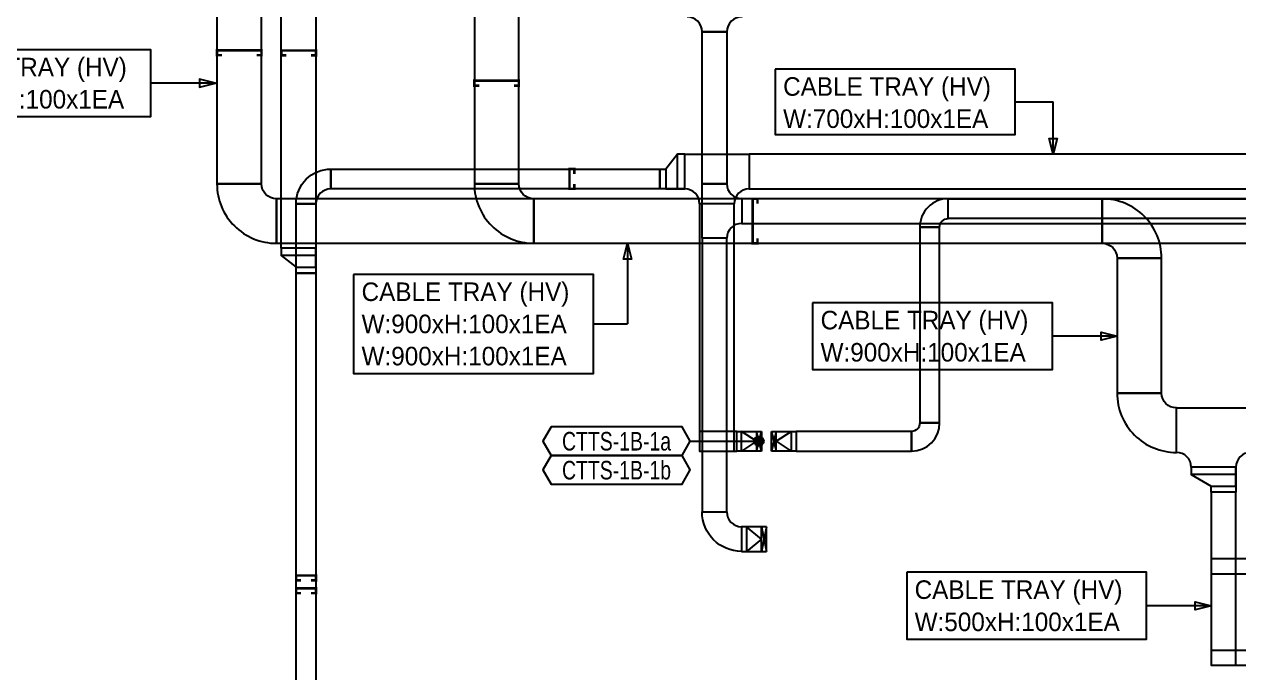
# Model space of a CAD drawing. Header units: millimetres. Extents: x 14100 to 374841, y -351975 to 881100.
# Drawn here: x 95361 to 119896, y -239570 to -226470 of the extents above; entities that cross this region are included whole.
import ezdxf
from ezdxf.enums import TextEntityAlignment as Align

# ---------------------------------------------------------------- set-up
doc = ezdxf.new("R2010")
doc.units = ezdxf.units.MM
doc.header["$LTSCALE"] = 150
for name, color, linetype in [('-----26 Electrical Cable Tray_HV_B', 2, 'Continuous'), ('-----26 Electrical Cable Tray_HV_IT', 4, 'Continuous'), ('-----26 Electrical Cable Tray_HV_N', 30, 'Continuous'), ('-----26 Electrical Cable Tray_HV_UT A', 1, 'Continuous'), ('-----26 Electrical Cable Tray_HV_UT B', 71, 'Continuous'), ('-----26 Electrical Cable Tray_HV_발전기 A', 6, 'Continuous'), ('-----26 Electrical Cable Tray_HV_발전기 B', 103, 'Continuous'), ('-----29 주기', 1, 'Continuous'), ('-----30 Text', 2, 'Continuous'), ('-----99 Cable Schedule', 2, 'Continuous')]:
    doc.layers.add(name, color=color, linetype=linetype)
doc.styles.add('ELEC', font='')
doc.styles.get('ELEC').set_extended_font_data('Dotum')

# ---------------------------------------------------------------- blocks, each defined once
blk = doc.blocks.new('A$527511562058')
at = {"color": 0}
for p, q in [((0, 400), (400, 400)), ((0, 0), (0, 400)), ((400, 400), (500, 400)), ((500, 400), (500, 0)), ((400, 0), (0, 0)), ((500, 0), (400, 0))]:
    blk.add_line(p, q, dxfattribs=at)
at = {"color": 8}
for p, q in [((100, 400), (0, 0)), ((0, 400), (100, 0)), ((100, 200), (400, 400)), ((100, 0), (100, 400)), ((400, 400), (400, 0)), ((100, 200), (400, 0))]:
    blk.add_line(p, q, dxfattribs=at)
blk = doc.blocks.new('A$C9a0ab699')
h = blk.add_hatch(color=0)
edge = h.paths.add_edge_path()
edge.add_arc((64.00719340983778, 64.00719340983778), 64.0071934098378, 720.0000000000341, 1080.000000000034, ccw=False)
at = {"color": 0}
blk.add_circle((64.00719340983778, 64.00719340983778), 64.0071934098378, dxfattribs=at)
blk = doc.blocks.new('A$595823492043')
at = {"color": 0}
for p, q in [((0, 0), (0, 500)), ((0, 500), (100, 500)), ((100, 500), (500, 500)), ((500, 500), (500, 0)), ((100, 0), (0, 0)), ((500, 0), (100, 0))]:
    blk.add_line(p, q, dxfattribs=at)
at = {"color": 8}
for p, q in [((400, 250), (100, 500)), ((100, 0), (100, 500)), ((400, 500), (400, 0)), ((400, 0), (500, 500)), ((500, 0), (400, 500)), ((400, 250), (100, 0))]:
    blk.add_line(p, q, dxfattribs=at)

msp = doc.modelspace()

# ---------------------------------------------------------------- linework, layer by layer
at = {"layer": '-----26 Electrical Cable Tray_HV_B'}
for points, elevation in [([(114025.0005262145, -230394.9824098703), (114025.0005262145, -229994.9824098703, 0.4142135623730951), (113453.5719547858, -230566.4109812988), (113853.5719547858, -230566.4109812988, -0.4142135623730951)], 1.84657007415909e-10), ([(113282.1433833572, -234694.9836947661), (113282.1433833572, -235094.9836947661, 0.4142135623730951), (113853.5719547858, -234523.5551233376), (113453.5719547858, -234523.5551233376, -0.4142135623730951)], -6.865381049676239e-10)]:
    msp.add_lwpolyline(points, format="xyb", close=True, dxfattribs=dict(at, elevation=elevation))
for points, elevation in [([(133454.545675885, -230394.9824098703), (114025.0005262145, -230394.9824098703), (114025.0005262145, -229994.9824098703), (133454.545675885, -229994.9824098703)], 4.588145881243989e-10), ([(113453.5719547858, -230566.4109812988), (113453.5719547858, -234523.5551233376), (113853.5719547858, -234523.5551233376), (113853.5719547858, -230566.4109812988)], -1.808864335287442e-10), ([(113282.1433833572, -234694.9836947661), (110953.5719547867, -234694.9836947661), (110953.5719547867, -235094.9836947661), (113282.1433833572, -235094.9836947661)], -6.865381049676239e-10)]:
    msp.add_lwpolyline(points, close=True, dxfattribs=dict(at, elevation=elevation))
at = {"layer": '-----26 Electrical Cable Tray_HV_IT'}
for points, elevation in [([(108754.4601023753, -226319.9836947923), (108754.4601023753, -225819.9836947923), (108754.4601023753, -225819.9836947923), (109854.4601023753, -225819.9836947923), (109854.4601023753, -226319.9836947923, 0.414213562373095), (109554.4601023753, -226619.9836947923), (109054.4601023753, -226619.9836947923), (109054.4601023753, -226619.9836947923, 0.414213562373095)], -6.865381049675598e-10), ([(109554.1788066997, -230792.1251386126), (109054.1788066997, -230792.1251386126), (109054.1788066997, -230792.1251386126), (109054.1788066997, -229692.1251386126), (109554.1788066997, -229692.1251386126, 0.414213562373095), (109854.1788066997, -229992.1251386126), (109854.1788066997, -230492.1251386126), (109854.1788066997, -230492.1251386126, 0.414213562373095)], -6.865381049675598e-10), ([(109853.5719547837, -236619.7951753266), (109853.5719547837, -237119.7951753266, -0.4142135623730951), (109053.5719547837, -236319.7951753266), (109553.5719547837, -236319.7951753266), (109553.5719547837, -236319.7951753266), (109553.5719547837, -236319.7951753266), (109553.5719547837, -236319.7951753266, 0.414213562373095)], -3.617728670574372e-10)]:
    msp.add_lwpolyline(points, format="xyb", close=True, dxfattribs=dict(at, elevation=elevation))
for points, elevation in [([(109554.4601023753, -226619.9836947923), (109554.1788066997, -229692.1251386126), (109054.1788066997, -229692.1251386126), (109054.4601023753, -226619.9836947923)], -6.865381049675598e-10), ([(109854.1788066997, -230492.1251386126), (124657.8900516064, -230495.3960040178), (124657.8900516064, -229995.3960040178), (109854.1788066997, -229992.1251386126)], -3.734117563228892e-09), ([(109553.5719547837, -236319.7951753266), (109554.1788066997, -230792.1251386126), (109054.1788066997, -230792.1251386126), (109053.5719547837, -236319.7951753266)], -6.865381049675598e-10)]:
    msp.add_lwpolyline(points, close=True, dxfattribs=dict(at, elevation=elevation))
at = {"layer": '-----26 Electrical Cable Tray_HV_N', "color": 1}
for p, q in [((115378.0737955435, -228037.6236456164), (116146.5933281975, -228037.6236456164)), ((106861.50776372, -232523.150649494), (107546.4887932947, -232523.150649494))]:
    msp.add_line(p, q, dxfattribs=at)
for points, elevation in [([(93074.88414428078, -226984.3933868109), (93074.88414428078, -228334.3933868109), (97920.90354642013, -228334.3933868109), (97920.90354642013, -226984.3933868109)], 5.928639383386112e-10), ([(110532.0543934041, -227376.7077654196), (110532.0543934041, -228698.5395258132), (115378.0737955435, -228698.5395258132), (115378.0737955435, -227376.7077654196)], -3.734117563228892e-09), ([(102015.4883615806, -231523.150649494), (102015.4883615806, -233523.150649494), (106861.50776372, -233523.150649494), (106861.50776372, -231523.150649494)], 5.928639383386112e-10), ([(111288.4524011707, -232096.0209036932), (111288.4524011707, -233446.0209036932), (116134.4718033101, -233446.0209036932), (116134.4718033101, -232096.0209036932)], 5.928639383386112e-10), ([(113188.4524011707, -237541.8740448548), (113188.4524011707, -238891.8740448548), (118034.4718033101, -238891.8740448548), (118034.4718033101, -237541.8740448548)], 6.950889454410518e-09)]:
    msp.add_lwpolyline(points, close=True, dxfattribs=dict(at, elevation=elevation))
for points, elevation in [([(99224.07178603529, -227659.3930278941), (98904.07178603529, -227579.3930278941), (98904.07178603529, -227739.3930278941), (99224.07178603529, -227659.3930278941), (97920.90354642013, -227659.3933868109)], 5.928639383386112e-10), ([(116146.5931418426, -229094.9824098703), (116066.5931418426, -228774.9824098703), (116226.5931418426, -228774.9824098703), (116146.5931418426, -229094.9824098703), (116146.5933281975, -228037.6236456164)], 2.344281878832981e-09), ([(107546.4891522116, -230894.9824098789), (107626.4891522116, -231214.9824098789), (107466.4891522116, -231214.9824098789), (107546.4891522116, -230894.9824098789), (107546.4887932947, -232523.150649494)], 5.928639383386112e-10), ([(117437.6400429252, -232771.02126261), (117117.6400429252, -232851.02126261), (117117.6400429252, -232691.02126261), (117437.6400429252, -232771.02126261), (116134.4718033101, -232771.0209036932)], 5.928639383386112e-10), ([(119337.6400429252, -238216.8744037716), (119017.6400429252, -238296.8744037716), (119017.6400429252, -238136.8744037716), (119337.6400429252, -238216.8744037716), (118034.4718033101, -238216.8740448548)], 6.950889454410518e-09)]:
    msp.add_lwpolyline(points, dxfattribs=dict(at, elevation=elevation))
at = {"layer": '-----26 Electrical Cable Tray_HV_UT A'}
for points, elevation in [([(104453.5713122934, -214294.9824099136), (104453.5713122934, -229694.9824098703), (105353.5713122934, -229694.9824098703), (105353.5713122934, -214294.9824099136)], 9.176291762487338e-10), ([(117137.6400429252, -229994.9824098703), (105653.5713122934, -229994.9824098703), (105653.5713122934, -230894.9824098703), (117137.6400429252, -230894.9824098703)], 4.588145881243989e-10), ([(117437.6400429252, -231194.9824098703), (117437.6400429252, -233919.9836946859), (118337.6400429252, -233919.9836946859), (118337.6400429252, -231194.9824098703)], 5.928639383386112e-10), ([(119337.6400429252, -235919.9836946859), (119337.6400429252, -239419.9836947127), (119837.6400429252, -239419.9836947127), (119837.6400429252, -235919.9836946859)], 6.950889454410518e-09), ([(121353.571954787, -237269.9836947127), (119337.6400429252, -237269.9836947127), (119337.6400429252, -237569.9836947127), (121353.571954787, -237569.9836947127)], -3.247652379101245e-10), ([(121353.571954787, -239119.9836947127), (119337.6400429252, -239119.9836947127), (119337.6400429252, -239419.9836947127), (121353.571954787, -239419.9836947127)], -3.247652379101245e-10)]:
    msp.add_lwpolyline(points, close=True, dxfattribs=dict(at, elevation=elevation))
at = {"layer": '-----26 Electrical Cable Tray_HV_UT A', "ltscale": 7.5, "const_width": 50, "elevation": 9.176291762487338e-10}
msp.add_lwpolyline([(104553.5713122934, -227709.6713292376), (104453.5713122934, -227709.6713292376), (104453.5713122934, -227609.6713292376), (105353.5713122937, -227609.6713292376), (105353.5713122937, -227709.6713292376), (105253.5713122937, -227709.6713292376)], dxfattribs=at)
at = {"layer": '-----26 Electrical Cable Tray_HV_UT A'}
for points, elevation in [([(105653.5713122934, -229994.9824098703), (105653.5713122934, -229994.9824098703, -0.414213562373095), (105353.5713122934, -229694.9824098703), (105353.5713122934, -229694.9824098703), (104453.5713122934, -229694.9824098703, 0.4142135623731661), (105653.5713122934, -230894.9824098703)], 9.176291762487338e-10), ([(117137.6400429252, -230894.9824098703), (117137.6400429252, -230894.9824098703, -0.414213562373095), (117437.6400429252, -231194.9824098703), (117437.6400429252, -231194.9824098703), (118337.6400429252, -231194.9824098703, 0.4142135623731661), (117137.6400429252, -229994.9824098703)], 4.588145881243989e-10), ([(118637.6400429252, -234219.9836946859), (118637.6400429252, -234219.9836946859, -0.414213562373095), (118337.6400429252, -233919.9836946859), (118337.6400429252, -233919.9836946859), (117437.6400429252, -233919.9836946859, 0.4142135623731661), (118637.6400429252, -235119.9836946859)], 6.950889454410518e-09), ([(118637.6400429252, -235119.9836946859), (118637.6400429252, -234219.9836946859), (118637.6400429252, -234219.9836946859), (120137.6400429252, -234219.9836946859), (120137.6400429252, -235119.9836946859, 0.414213562373095), (119837.6400429252, -235419.9836946859), (118937.6400429252, -235419.9836946859), (118937.6400429252, -235419.9836946859, 0.414213562373095)], 6.950889454410518e-09)]:
    msp.add_lwpolyline(points, format="xyb", close=True, dxfattribs=dict(at, elevation=elevation))
at = {"layer": '-----26 Electrical Cable Tray_HV_UT A', "elevation": 6.950889454410518e-09}
msp.add_lwpolyline([(119837.6400429252, -235419.9836946859), (119837.6400429252, -235919.9836946859), (119337.6400429252, -235919.9836946859), (119337.6400429252, -235800.5848016597), (119837.6400429252, -235800.5848016597), (119837.6400429252, -235567.6273400646), (118937.6400429252, -235567.6273400646), (119337.6400429252, -235800.5848016597), (119837.6400429252, -235800.5848016597), (119837.6400429252, -235419.9836946859), (118937.6400429252, -235419.9836946859), (118937.6400429252, -235567.6273400646)], dxfattribs=at)
at = {"layer": '-----26 Electrical Cable Tray_HV_UT B', "elevation": 4.900028855102824e-09}
for points in [[(99253.5713123052, -221394.9804824836), (99253.5713123052, -229694.9824098789), (100153.5713123052, -229694.9824098789), (100153.5713123052, -221394.9804824836)], [(139353.6471321687, -229994.9824098789), (100453.5713123052, -229994.9824098789), (100453.5713123052, -230894.9824098789), (139353.6471321687, -230894.9824098789)]]:
    msp.add_lwpolyline(points, close=True, dxfattribs=at)
at = {"layer": '-----26 Electrical Cable Tray_HV_UT B', "ltscale": 7.5, "const_width": 50}
for points, elevation in [([(100053.5713123053, -227094.983373594), (100153.5713123053, -227094.983373594), (100153.5713123053, -226994.983373594), (99253.5713123052, -226994.983373594), (99253.5713123052, -227094.983373594), (99353.5713123052, -227094.983373594)], 4.900028855102824e-09), ([(110175.0121228678, -230794.9824098794), (110175.0121228678, -230894.9824098794), (110075.0121228678, -230894.9824098794), (110075.0121228678, -229994.9824098791), (110175.0121228678, -229994.9824098791), (110175.0121228678, -230094.9824098791)], 7.880221039652005e-10)]:
    msp.add_lwpolyline(points, dxfattribs=dict(at, elevation=elevation))
at = {"layer": '-----26 Electrical Cable Tray_HV_UT B', "elevation": 4.900028855102824e-09}
msp.add_lwpolyline([(100453.5713123052, -229994.9824098789), (100453.5713123052, -229994.9824098789, -0.414213562373095), (100153.5713123052, -229694.9824098789), (100153.5713123052, -229694.9824098789), (99253.5713123052, -229694.9824098789, 0.4142135623731661), (100453.5713123052, -230894.9824098789)], format="xyb", close=True, dxfattribs=at)
at = {"layer": '-----26 Electrical Cable Tray_HV_발전기 A', "elevation": 4.900028855102824e-09}
for points in [[(100553.5713123051, -222294.9804824848), (101253.5713123051, -222294.9804824848), (101253.5713123052, -230994.9824098789), (100553.5713123052, -230994.9824098789)], [(100853.5713123051, -249194.9830523602), (100853.5713123052, -231494.9824098789), (101253.5713123052, -231494.9824098789), (101253.5713123051, -249194.9830523602)]]:
    msp.add_lwpolyline(points, close=True, dxfattribs=at)
at = {"layer": '-----26 Electrical Cable Tray_HV_발전기 A', "ltscale": 7.5, "const_width": 50}
for points, elevation in [([(101153.5713123051, -227098.5241518632), (101253.5713123051, -227098.5241518632), (101253.5713123051, -226998.5241518632), (100553.5713123051, -226998.5241518632), (100553.5713123051, -227098.5241518632), (100653.5713123051, -227098.5241518632)], 5.928639383386112e-10), ([(100953.5713123052, -237704.660100639), (100853.5713123052, -237704.660100639), (100853.5713123052, -237604.660100639), (101253.5713123052, -237604.660100639), (101253.5713123052, -237704.660100639), (101153.5713123052, -237704.660100639)], 4.900028855102824e-09)]:
    msp.add_lwpolyline(points, dxfattribs=dict(at, elevation=elevation))
at = {"layer": '-----26 Electrical Cable Tray_HV_발전기 A', "elevation": 4.900028855102824e-09}
msp.add_lwpolyline([(101253.5713123052, -230994.9824098789), (101253.5713123052, -231494.9824098789), (100853.5713123052, -231494.9824098789), (100853.5713123052, -231375.5835168527), (101253.5713123052, -231375.5835168527), (101253.5713123052, -231142.6260552576), (100553.5713123052, -231142.6260552576), (100853.5713123052, -231375.5835168527), (101253.5713123052, -231375.5835168527), (101253.5713123052, -230994.9824098789), (100553.5713123052, -230994.9824098789), (100553.5713123052, -231142.6260552576)], dxfattribs=at)
at = {"layer": '-----26 Electrical Cable Tray_HV_발전기 B', "elevation": 2.344281878832982e-09}
msp.add_lwpolyline([(108703.5716335419, -229794.9824098703), (108203.5716335419, -229794.9824098703), (108203.5716335419, -229394.9824098703), (108322.9705265681, -229394.9824098703), (108322.9705265681, -229794.9824098703), (108555.9279881632, -229794.9824098703), (108555.9279881632, -229094.9824098703), (108322.9705265681, -229394.9824098703), (108322.9705265681, -229794.9824098703), (108703.5716335419, -229794.9824098703), (108703.5716335419, -229094.9824098703), (108555.9279881632, -229094.9824098703)], dxfattribs=at)
at = {"layer": '-----26 Electrical Cable Tray_HV_발전기 B'}
for points, elevation in [([(108703.5716335419, -229794.9824098703), (108703.5716335419, -229094.9824098703), (108703.5716335419, -229094.9824098703), (110003.5716335419, -229094.9824098703), (110003.5716335419, -229794.9824098703, 0.414213562373095), (109703.5716335419, -230094.9824098703), (109003.5716335419, -230094.9824098703), (109003.5716335419, -230094.9824098703, 0.414213562373095)], 2.344281878832982e-09), ([(101553.5713123051, -229794.9824098703, 0.414213562373095), (101253.5713123051, -230094.9824098703), (101253.5713123051, -230094.9824098703), (101253.5713123051, -230094.9824098703), (101253.5713123051, -230094.9824098703), (100853.5713123051, -230094.9824098703, -0.4142135623730951), (101553.5713123051, -229394.9824098701)], 2.344281878832981e-09)]:
    msp.add_lwpolyline(points, format="xyb", close=True, dxfattribs=dict(at, elevation=elevation))
for points, elevation in [([(175553.5705733085, -229794.9824098703), (175553.5705733085, -229094.9824098703), (110003.5716335419, -229094.9824098703), (110003.5716335419, -229794.9824098703)], 2.344281878832982e-09), ([(108203.5716335419, -229794.9824098703), (101553.5713123051, -229794.9824098702), (101553.5713123051, -229394.9824098702), (108203.5716335419, -229394.9824098703)], 2.344281878832982e-09), ([(101253.5713123051, -230094.9824098703), (101253.5713123051, -249194.9830523602), (100853.5713123051, -249194.9830523602), (100853.5713123051, -230094.9824098703)], 2.344281878832981e-09), ([(109003.571633542, -230094.9824098703), (109003.571775263, -235094.08156147), (109703.571775263, -235094.08156147), (109703.5716335419, -230094.9824098703)], 2.344281878832982e-09), ([(109003.7973155944, -235094.0815581642), (109753.5719547867, -235094.0815661977), (109753.5719547867, -234694.0815661977), (109003.7973155944, -234694.0815581642)], -6.865381049676243e-10)]:
    msp.add_lwpolyline(points, close=True, dxfattribs=dict(at, elevation=elevation))
at = {"layer": '-----26 Electrical Cable Tray_HV_발전기 B', "ltscale": 7.5, "const_width": 50}
for points, elevation in [([(106474.4168218709, -229694.9824098703), (106474.4168218709, -229794.9824098703), (106374.4168218709, -229794.9824098703), (106374.4168218709, -229394.9824098703), (106474.4168218709, -229394.9824098703), (106474.4168218709, -229494.9824098703)], 1.754325547633552e-08), ([(100953.5713123052, -237964.4815662085), (100853.5713123052, -237964.4815662085), (100853.5713123052, -237864.4815662085), (101253.5713123052, -237864.4815662085), (101253.5713123052, -237964.4815662085), (101153.5713123052, -237964.4815662085)], 4.900028855102824e-09)]:
    msp.add_lwpolyline(points, dxfattribs=dict(at, elevation=elevation))
at = {"layer": '-----29 주기', "elevation": -3.617728670575017e-10}
for points in [[(106003.3535570917, -234604.4294376276), (105836.6436668798, -234893.1794376293), (106003.3535570943, -235181.9294376328), (108649.1644362009, -235181.9294376328), (108815.8743264244, -234893.1794376293), (108649.1644361985, -234604.4294376276)], [(106003.3535570943, -235181.9294376328), (105836.6436668823, -235470.6794376345), (106003.3535570967, -235759.429437638), (108649.1644362035, -235759.429437638), (108815.8743264268, -235470.6794376345), (108649.1644362009, -235181.9294376328)]]:
    msp.add_lwpolyline(points, close=True, dxfattribs=at)
at = {"layer": '-----99 Cable Schedule', "color": 1, "elevation": -3.617728670575017e-10}
msp.add_lwpolyline([(108815.8743264268, -234893.1794376293), (110203.3464226447, -234893.1794376293)], dxfattribs=at)

# ---------------------------------------------------------------- block references
at = {"layer": '-----26 Electrical Cable Tray_HV_B'}
msp.add_blockref('A$527511562058', (110453.5719547867, -235094.9836947661), dxfattribs=at)
at = {"layer": '-----26 Electrical Cable Tray_HV_IT', "xscale": -1, "rotation": 180}
msp.add_blockref('A$595823492043', (109853.5719547837, -236619.9836947659), dxfattribs=at)
at = {"layer": '-----26 Electrical Cable Tray_HV_발전기 B', "rotation": 180}
msp.add_blockref('A$527511562058', (110253.5719547867, -234694.0815661977), dxfattribs=at)
at = {"layer": '-----99 Cable Schedule', "color": 1, "xscale": 1.5, "yscale": 1.5, "zscale": 1.5, "rotation": 270}
msp.add_blockref('A$C9a0ab699', (110107.3356325299, -234797.1686475145), dxfattribs=at)

# ---------------------------------------------------------------- texts
at = {"layer": '-----26 Electrical Cable Tray_HV_UT A', "style": 'ELEC'}
for s, p in [('W:900xH:100x1EA', (102175.4883615806, -232523.150649494)), ('CABLE TRAY (HV)', (111448.4524011707, -232446.0209036932)), ('W:900xH:100x1EA', (111448.4524011707, -233096.0209036932)), ('CABLE TRAY (HV)', (113348.4524011707, -237891.8740448548, 6.811024760615587e-09)), ('W:500xH:100x1EA', (113348.4524011707, -238541.8740448548, 6.811024760615587e-09))]:
    msp.add_text(s, height=375, dxfattribs=at).set_placement(p, align=Align.MIDDLE_LEFT)
at = {"layer": '-----26 Electrical Cable Tray_HV_UT B', "style": 'ELEC'}
for s, p in [('CABLE TRAY (HV)', (93234.88414428078, -227334.3933868109)), ('W:900xH:100x1EA', (93234.88414428078, -227984.3933868109)), ('CABLE TRAY (HV)', (102175.4883615806, -231873.150649494)), ('W:900xH:100x1EA', (102175.4883615806, -233173.150649494))]:
    msp.add_text(s, height=375, dxfattribs=at).set_placement(p, align=Align.MIDDLE_LEFT)
at = {"layer": '-----26 Electrical Cable Tray_HV_발전기 B', "style": 'ELEC'}
for s, p in [('CABLE TRAY (HV)', (110692.0543934041, -227726.7077654196, -3.873982257023823e-09)), ('W:700xH:100x1EA', (110692.0543934041, -228376.7077654196, -3.873982257023823e-09))]:
    msp.add_text(s, height=375, dxfattribs=at).set_placement(p, align=Align.MIDDLE_LEFT)
at = {"layer": '-----30 Text', "linetype": 'Continuous', "style": 'ELEC', "width": 0.8}
for s, p in [('CTTS-1B-1a', (107326.2589966463, -234893.1794376301)), ('CTTS-1B-1b', (107326.258996649, -235470.6794376354))]:
    msp.add_text(s, height=375, dxfattribs=at).set_placement(p, align=Align.MIDDLE)

doc.saveas('drawing.dxf')
